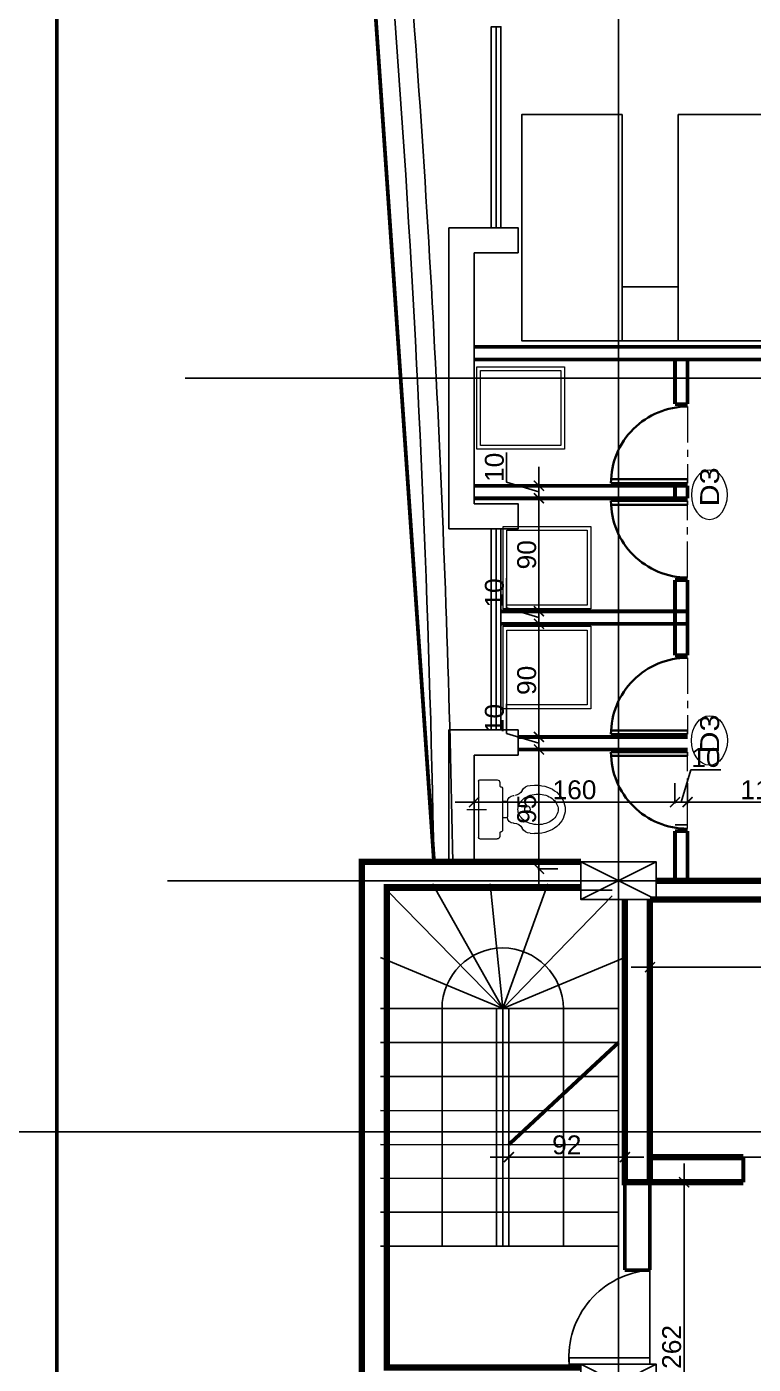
# Model space of a CAD drawing. Extents: x 250879 to 348495, y -51522 to -9360.
# Drawn here: x 298341 to 298919, y -42157 to -41092 of the extents above; entities that cross this region are included whole.
import ezdxf

# ---------------------------------------------------------------- set-up
doc = ezdxf.new("R2010")
doc.units = 0
doc.linetypes.add('CENTER', pattern=[50.8, 31.75, -6.35, 6.35, -6.35])
doc.layers.get('0').update_dxf_attribs({"linetype": 'CONTINUOUS'})
doc.layers.get('DEFPOINTS').update_dxf_attribs({"color": 9, "linetype": 'CONTINUOUS'})
for name, color, linetype, lineweight in [('A-Axis', 1, 'CENTER', 9), ('A-Door', 5, 'CONTINUOUS', 15), ('A-text finishing', 6, 'CONTINUOUS', 13), ('FURN', 126, 'CONTINUOUS', 9), ('SECTION-ar', 131, 'CONTINUOUS', 40), ('TEX', 213, 'CONTINUOUS', 20)]:
    doc.layers.add(name, color=color, linetype=linetype, lineweight=lineweight)
for name, color, linetype in [('AXIS', 1, 'CONTINUOUS'), ('COLUMN', 5, 'CONTINUOUS'), ('FURNITURE', 4, 'CONTINUOUS'), ('WALL', 7, 'CONTINUOUS'), ('WALL1', 2, 'CONTINUOUS')]:
    doc.layers.add(name, color=color, linetype=linetype)
doc.styles.add('ARIAL', font='BOD_CR.TTF', dxfattribs={"width": 1.2})
doc.styles.get("Standard").update_dxf_attribs({"font": 'sanss___.ttf', "height": 15})
doc.dimstyles.new('STANDARD$0', dxfattribs={"dimscale": 0, "dimtxt": 12, "dimasz": 8, "dimexe": 15, "dimexo": 0.0625, "dimgap": 2, "dimtad": 1, "dimdec": 0, "dimzin": 0, "dimdsep": 46, "dimtxsty": 'Standard', "dimblk1": 'ARCHTICK', "dimblk2": 'ARCHTICK', "dimsah": 1, "dimcen": 0.09, "dimdle": 15, "dimclrd": 3, "dimclre": 3, "dimclrt": 3, "dimazin": 0, "dimtfac": 1, "dimtdec": 0, "dimtofl": 0, "dimtmove": 1, "dimatfit": 3, "dimldrblk": 'ARCHTICK', "dimfxl": 1.0455, "dimfxlon": 1, "dimtolj": 1, "dimtzin": 0, "dimarcsym": 0})

# ---------------------------------------------------------------- blocks, each defined once
blk = doc.blocks.new('site77')
at = {"layer": 'WALL', "linetype": 'Continuous', "const_width": 3}
blk.add_lwpolyline([(159633.4, -32835.7), (157318.4, -32835.7), (157318.4, -36546.7), (159235.4, -36546.7)], dxfattribs=at)
blk = doc.blocks.new('COLUMN')
at = {"layer": 'AXIS'}
for p, q in [((236924.7, -9644.3), (236984.7, -9674.3)), ((236984.7, -9644.3), (236924.7, -9674.3))]:
    blk.add_line(p, q, dxfattribs=at)
at = {"layer": 'COLUMN'}
blk.add_lwpolyline([(236924.7, -9644.3), (236984.7, -9644.3), (236984.7, -9674.3), (236924.7, -9674.3)], close=True, dxfattribs=at)
blk = doc.blocks.new('_ARCHTICK')
at = {"color": 0, "linetype": 'ByBlock', "const_width": 0.15}
blk.add_lwpolyline([(-0.5, -0.5), (0.5, 0.5)], dxfattribs=at)
blk = doc.blocks.new('*D1676')
at = {"layer": 'DEFPOINTS', "color": 0, "linetype": 'Continuous', "transparency": 16777216}
for p in [(299086.6, -42012.1), (298864.2, -42274.3), (298864.2, -42274.3)]:
    blk.add_point(p, dxfattribs=at)
at = {"layer": 'WALL', "color": 3, "linetype": 'Continuous', "lineweight": -2, "transparency": 16777216}
for p, q in [((298864.2, -41997.1), (298864.2, -42289.3)), ((298865.2, -42012.1), (298849.2, -42012.1)), ((298864.2, -42274.3), (298849.2, -42274.3))]:
    blk.add_line(p, q, dxfattribs=at)
at = {"layer": 'WALL', "color": 3, "linetype": 'Continuous', "lineweight": -2, "transparency": 16777216, "xscale": 8, "yscale": 8, "zscale": 8}
for p, rotation in [((298864.2, -42012.1), 90), ((298864.2, -42274.3), 270)]:
    blk.add_blockref('_ARCHTICK', p, dxfattribs=dict(at, rotation=rotation))
at = {"layer": 'WALL', "color": 3, "linetype": 'Continuous', "transparency": 16777216, "insert": (298854.4, -42143.2), "char_height": 15, "attachment_point": 5, "rotation": 90}
blk.add_mtext('\\A1;262', dxfattribs=at)
blk = doc.blocks.new('*D1679')
at = {"layer": 'DEFPOINTS', "color": 0, "linetype": 'Continuous', "transparency": 16777216}
for p in [(298837.1, -41840.9), (298837.1, -41846.7), (299074.5, -41861.4)]:
    blk.add_point(p, dxfattribs=at)
at = {"layer": 'WALL', "color": 3, "linetype": 'Continuous', "lineweight": -2, "transparency": 16777216}
for p, q in [((298837.1, -41841.9), (298837.1, -41825.9)), ((299074.5, -41841.9), (299074.5, -41825.9)), ((299089.5, -41840.9), (298822.1, -41840.9))]:
    blk.add_line(p, q, dxfattribs=at)
at = {"layer": 'WALL', "color": 3, "linetype": 'Continuous', "lineweight": -2, "transparency": 16777216, "xscale": 8, "yscale": 8, "zscale": 8, "rotation": 180}
blk.add_blockref('_ARCHTICK', (298837.1, -41840.9), dxfattribs=at)
at = {"layer": 'WALL', "color": 3, "linetype": 'Continuous', "lineweight": -2, "transparency": 16777216, "xscale": 8, "yscale": 8, "zscale": 8}
blk.add_blockref('_ARCHTICK', (299074.5, -41840.9), dxfattribs=at)
at = {"layer": 'WALL', "color": 3, "linetype": 'Continuous', "transparency": 16777216, "insert": (298955.8, -41831.1), "char_height": 15, "attachment_point": 5}
blk.add_mtext('\\A1;237', dxfattribs=at)
blk = doc.blocks.new('*D1680')
at = {"layer": 'DEFPOINTS', "color": 0, "linetype": 'Continuous', "transparency": 16777216}
for p in [(298724.8, -41972.1), (298724.8, -41992.1), (298817.1, -41992.1)]:
    blk.add_point(p, dxfattribs=at)
at = {"layer": 'WALL', "color": 3, "linetype": 'Continuous', "lineweight": -2, "transparency": 16777216}
for p, q in [((298817.1, -41992.1), (298817.1, -41977.1)), ((298832.1, -41992.1), (298709.8, -41992.1)), ((298724.8, -41991), (298724.8, -42007.1))]:
    blk.add_line(p, q, dxfattribs=at)
at = {"layer": 'WALL', "color": 3, "linetype": 'Continuous', "lineweight": -2, "transparency": 16777216, "xscale": 8, "yscale": 8, "zscale": 8, "rotation": 180}
blk.add_blockref('_ARCHTICK', (298724.8, -41992.1), dxfattribs=at)
at = {"layer": 'WALL', "color": 3, "linetype": 'Continuous', "lineweight": -2, "transparency": 16777216, "xscale": 8, "yscale": 8, "zscale": 8}
blk.add_blockref('_ARCHTICK', (298817.1, -41992.1), dxfattribs=at)
at = {"layer": 'WALL', "color": 3, "linetype": 'Continuous', "transparency": 16777216, "insert": (298770.9, -41982.4), "char_height": 15, "attachment_point": 5}
blk.add_mtext('\\A1;92', dxfattribs=at)
blk = doc.blocks.new('*D1742')
at = {"layer": 'DEFPOINTS', "color": 0, "linetype": 'Continuous', "transparency": 16777216}
for p in [(298748.7, -41667.5), (298753.9, -41667.5), (298747, -41762.5)]:
    blk.add_point(p, dxfattribs=at)
at = {"layer": 'WALL', "color": 3, "linetype": 'Continuous', "lineweight": -2, "transparency": 16777216}
for p, q in [((298748.7, -41777.5), (298748.7, -41652.5)), ((298749.8, -41667.5), (298733.7, -41667.5)), ((298747.7, -41762.5), (298763.7, -41762.5))]:
    blk.add_line(p, q, dxfattribs=at)
at = {"layer": 'WALL', "color": 3, "linetype": 'Continuous', "lineweight": -2, "transparency": 16777216, "xscale": 8, "yscale": 8, "zscale": 8}
for p, rotation in [((298748.7, -41667.5), 90), ((298748.7, -41762.5), 270)]:
    blk.add_blockref('_ARCHTICK', p, dxfattribs=dict(at, rotation=rotation))
at = {"layer": 'WALL', "color": 3, "linetype": 'Continuous', "transparency": 16777216, "insert": (298739, -41715), "char_height": 15, "attachment_point": 5, "rotation": 90}
blk.add_mtext('\\A1;95', dxfattribs=at)
blk = doc.blocks.new('*D1743')
at = {"layer": 'DEFPOINTS', "color": 0, "linetype": 'Continuous', "transparency": 16777216}
for p in [(298748.7, -41657.5), (298785.8, -41657.5), (298753.9, -41667.5)]:
    blk.add_point(p, dxfattribs=at)
at = {"layer": 'WALL', "color": 3, "linetype": 'Continuous', "lineweight": -2, "transparency": 16777216}
for p, q in [((298723, -41654.8), (298723, -41631.1)), ((298748.7, -41682.5), (298748.7, -41642.5)), ((298748.7, -41662.5), (298723, -41654.8)), ((298749.8, -41657.5), (298733.7, -41657.5)), ((298749.8, -41667.5), (298733.7, -41667.5))]:
    blk.add_line(p, q, dxfattribs=at)
at = {"layer": 'WALL', "color": 3, "linetype": 'Continuous', "lineweight": -2, "transparency": 16777216, "xscale": 8, "yscale": 8, "zscale": 8}
for p, rotation in [((298748.7, -41657.5), 90), ((298748.7, -41667.5), 270)]:
    blk.add_blockref('_ARCHTICK', p, dxfattribs=dict(at, rotation=rotation))
at = {"layer": 'WALL', "color": 3, "linetype": 'Continuous', "transparency": 16777216, "insert": (298713.3, -41642.9), "char_height": 15, "attachment_point": 5, "rotation": 90}
blk.add_mtext('\\A1;10', dxfattribs=at)
blk = doc.blocks.new('*D1744')
at = {"layer": 'DEFPOINTS', "color": 0, "linetype": 'Continuous', "transparency": 16777216}
for p in [(298748.7, -41567.5), (298774.9, -41567.5), (298785.8, -41657.5)]:
    blk.add_point(p, dxfattribs=at)
at = {"layer": 'WALL', "color": 3, "linetype": 'Continuous', "lineweight": -2, "transparency": 16777216}
for p, q in [((298748.7, -41672.5), (298748.7, -41552.5)), ((298749.8, -41567.5), (298733.7, -41567.5)), ((298749.8, -41657.5), (298733.7, -41657.5))]:
    blk.add_line(p, q, dxfattribs=at)
at = {"layer": 'WALL', "color": 3, "linetype": 'Continuous', "lineweight": -2, "transparency": 16777216, "xscale": 8, "yscale": 8, "zscale": 8}
for p, rotation in [((298748.7, -41567.5), 90), ((298748.7, -41657.5), 270)]:
    blk.add_blockref('_ARCHTICK', p, dxfattribs=dict(at, rotation=rotation))
at = {"layer": 'WALL', "color": 3, "linetype": 'Continuous', "transparency": 16777216, "insert": (298739, -41612.5), "char_height": 15, "attachment_point": 5, "rotation": 90}
blk.add_mtext('\\A1;90', dxfattribs=at)
blk = doc.blocks.new('*D1745')
at = {"layer": 'DEFPOINTS', "color": 0, "linetype": 'Continuous', "transparency": 16777216}
for p in [(298748.7, -41557.5), (298779.2, -41557.5), (298774.9, -41567.5)]:
    blk.add_point(p, dxfattribs=at)
at = {"layer": 'WALL', "color": 3, "linetype": 'Continuous', "lineweight": -2, "transparency": 16777216}
for p, q in [((298723, -41554.8), (298723, -41531.1)), ((298748.7, -41582.5), (298748.7, -41542.5)), ((298748.7, -41562.5), (298723, -41554.8)), ((298749.8, -41557.5), (298733.7, -41557.5)), ((298749.8, -41567.5), (298733.7, -41567.5))]:
    blk.add_line(p, q, dxfattribs=at)
at = {"layer": 'WALL', "color": 3, "linetype": 'Continuous', "lineweight": -2, "transparency": 16777216, "xscale": 8, "yscale": 8, "zscale": 8}
for p, rotation in [((298748.7, -41557.5), 90), ((298748.7, -41567.5), 270)]:
    blk.add_blockref('_ARCHTICK', p, dxfattribs=dict(at, rotation=rotation))
at = {"layer": 'WALL', "color": 3, "linetype": 'Continuous', "transparency": 16777216, "insert": (298713.3, -41542.9), "char_height": 15, "attachment_point": 5, "rotation": 90}
blk.add_mtext('\\A1;10', dxfattribs=at)
blk = doc.blocks.new('*D1746')
at = {"layer": 'DEFPOINTS', "color": 0, "linetype": 'Continuous', "transparency": 16777216}
for p in [(298748.7, -41467.5), (298758.2, -41467.5), (298779.2, -41557.5)]:
    blk.add_point(p, dxfattribs=at)
at = {"layer": 'WALL', "color": 3, "linetype": 'Continuous', "lineweight": -2, "transparency": 16777216}
for p, q in [((298748.7, -41572.5), (298748.7, -41452.5)), ((298749.8, -41467.5), (298733.7, -41467.5)), ((298749.8, -41557.5), (298733.7, -41557.5))]:
    blk.add_line(p, q, dxfattribs=at)
at = {"layer": 'WALL', "color": 3, "linetype": 'Continuous', "lineweight": -2, "transparency": 16777216, "xscale": 8, "yscale": 8, "zscale": 8}
for p, rotation in [((298748.7, -41467.5), 90), ((298748.7, -41557.5), 270)]:
    blk.add_blockref('_ARCHTICK', p, dxfattribs=dict(at, rotation=rotation))
at = {"layer": 'WALL', "color": 3, "linetype": 'Continuous', "transparency": 16777216, "insert": (298739, -41512.5), "char_height": 15, "attachment_point": 5, "rotation": 90}
blk.add_mtext('\\A1;90', dxfattribs=at)
blk = doc.blocks.new('*D1747')
at = {"layer": 'DEFPOINTS', "color": 0, "linetype": 'Continuous', "transparency": 16777216}
for p in [(298748.7, -41457.5), (298758.2, -41457.5), (298758.2, -41467.5)]:
    blk.add_point(p, dxfattribs=at)
at = {"layer": 'WALL', "color": 3, "linetype": 'Continuous', "lineweight": -2, "transparency": 16777216}
for p, q in [((298723, -41454.8), (298723, -41431.1)), ((298748.7, -41482.5), (298748.7, -41442.5)), ((298748.7, -41462.5), (298723, -41454.8)), ((298749.8, -41457.5), (298733.7, -41457.5)), ((298749.8, -41467.5), (298733.7, -41467.5))]:
    blk.add_line(p, q, dxfattribs=at)
at = {"layer": 'WALL', "color": 3, "linetype": 'Continuous', "lineweight": -2, "transparency": 16777216, "xscale": 8, "yscale": 8, "zscale": 8}
for p, rotation in [((298748.7, -41457.5), 90), ((298748.7, -41467.5), 270)]:
    blk.add_blockref('_ARCHTICK', p, dxfattribs=dict(at, rotation=rotation))
at = {"layer": 'WALL', "color": 3, "linetype": 'Continuous', "transparency": 16777216, "insert": (298713.3, -41442.9), "char_height": 15, "attachment_point": 5, "rotation": 90}
blk.add_mtext('\\A1;10', dxfattribs=at)
blk = doc.blocks.new('D70')
at = {"layer": 'A-Axis'}
blk.add_line((307725.1, -30884.8), (307725.1, -30817.1), dxfattribs=at)
at = {"layer": 'A-Door'}
for p, q in [((307725.1, -30817.1), (307725.1, -30820.5)), ((307792.7, -30817.1), (307792.7, -30820.5))]:
    blk.add_line(p, q, dxfattribs=at)
at = {"layer": 'SECTION-ar', "ltscale": 20}
for p, q in [((307725.1, -30817.1), (307792.7, -30817.1)), ((307792.7, -30820.5), (307725.1, -30820.5))]:
    blk.add_line(p, q, dxfattribs=at)
at = {"layer": 'SECTION-ar', "ltscale": 20, "extrusion": (0, 0, -1)}
blk.add_ellipse((307725.1, -30817.1), major_axis=(-47.9, 47.9), ratio=1, start_param=2.356194, end_param=3.926991, dxfattribs=at)
blk = doc.blocks.new('TOILET')
for p, q in [((-0.225, 0), (0.225, 0)), ((0, 0.092), (0, -0.063)), ((-0.235, -0.01), (-0.235, -0.15)), ((0.235, -0.01), (0.235, -0.15)), ((-0.215, -0.17), (-0.185, -0.17)), ((-0.18, -0.175), (-0.18, -0.18)), ((-0.17, -0.19), (0.17, -0.19)), ((-0.065, -0.19), (-0.065, -0.23)), ((0.065, -0.19), (0.065, -0.23)), ((0.18, -0.175), (0.18, -0.18)), ((0.185, -0.17), (0.215, -0.17)), ((-0.11, -0.28), (-0.11, -0.284)), ((-0.06, -0.23), (0.06, -0.23)), ((0.11, -0.28), (0.11, -0.284)), ((-0.19, -0.411), (-0.192, -0.446)), ((0.19, -0.411), (0.192, -0.446))]:
    blk.add_line(p, q)
blk.add_lwpolyline([(0, -0.314, 0.12494), (-0.045, -0.326, 0.105803), (-0.086, -0.361, 0.08665), (-0.112, -0.411, 0.076707), (-0.122, -0.474, 0.076707), (-0.112, -0.537, 0.08665), (-0.086, -0.587, 0.105803), (-0.045, -0.622, 0.12494), (0, -0.634, 0.12494), (0.045, -0.622, 0.105803), (0.086, -0.587, 0.08665), (0.112, -0.537, 0.076707), (0.122, -0.474, 0.076707), (0.112, -0.411, 0.08665), (0.086, -0.361, 0.105803), (0.045, -0.326, 0.12494)], format="xyb", close=True)
for points in [[(-0.192, -0.446, 0.013212), (-0.193, -0.46, 0.083653), (-0.177, -0.55, 0.091059), (-0.136, -0.623, 0.103953), (-0.072, -0.673, 0.115359), (0, -0.69, 0.115359)], [(0, -0.69, 0.115359), (0.072, -0.673, 0.103953), (0.136, -0.623, 0.091059), (0.177, -0.55, 0.083653), (0.193, -0.46, 0.013212), (0.192, -0.446, 0.091059)]]:
    blk.add_lwpolyline(points, format="xyb")
blk.add_circle((0, -0.39), 0.0246)
for centre, radius, start, end in [((-0.225, -0.01), 0.01, 90, 180), ((0.225, -0.01), 0.01, 0, 90), ((-0.215, -0.15), 0.02, 180, 270), ((-0.185, -0.175), 0.005, 0, 90), ((-0.17, -0.18), 0.01, 180, 270), ((0.17, -0.18), 0.01, 270, 0), ((0.185, -0.175), 0.005, 90, 180), ((0.215, -0.15), 0.02, 270, 0), ((-0.18, -0.284), 0.07, 295.3769, 353.5888), ((-0.06, -0.28), 0.05, 90, 180), ((0.06, -0.28), 0.05, 0, 90), ((0.18, -0.284), 0.07, 180, 244.6231), ((-0.12, -0.411), 0.07, 115.3769, 180), ((0.12, -0.411), 0.07, 0, 64.6231)]:
    blk.add_arc(centre, radius, start, end)
blk = doc.blocks.new('*D1867')
at = {"layer": 'DEFPOINTS', "color": 0, "linetype": 'Continuous', "transparency": 16777216}
for p in [(298697.1, -41686.3), (298857, -41709.4), (298857, -41744)]:
    blk.add_point(p, dxfattribs=at)
at = {"layer": 'WALL', "color": 3, "linetype": 'Continuous', "lineweight": -2, "transparency": 16777216}
for p, q in [((298857, -41710.5), (298857, -41694.4)), ((298682.1, -41709.4), (298872, -41709.4)), ((298697.1, -41708.4), (298697.1, -41724.4))]:
    blk.add_line(p, q, dxfattribs=at)
at = {"layer": 'WALL', "color": 3, "linetype": 'Continuous', "lineweight": -2, "transparency": 16777216, "xscale": 8, "yscale": 8, "zscale": 8, "rotation": 180}
blk.add_blockref('_ARCHTICK', (298697.1, -41709.4), dxfattribs=at)
at = {"layer": 'WALL', "color": 3, "linetype": 'Continuous', "lineweight": -2, "transparency": 16777216, "xscale": 8, "yscale": 8, "zscale": 8}
blk.add_blockref('_ARCHTICK', (298857, -41709.4), dxfattribs=at)
at = {"layer": 'WALL', "color": 3, "linetype": 'Continuous', "transparency": 16777216, "insert": (298777, -41699.7), "char_height": 15, "attachment_point": 5}
blk.add_mtext('\\A1;160', dxfattribs=at)
blk = doc.blocks.new('*D1868')
at = {"layer": 'DEFPOINTS', "color": 0, "linetype": 'Continuous', "transparency": 16777216}
for p in [(298867, -41709.4), (298857, -41744), (298867, -41740.1)]:
    blk.add_point(p, dxfattribs=at)
at = {"layer": 'WALL', "color": 3, "linetype": 'Continuous', "lineweight": -2, "transparency": 16777216}
for p, q in [((298862, -41709.4), (298869.7, -41683.7)), ((298869.7, -41683.7), (298893.5, -41683.7)), ((298857, -41710.5), (298857, -41694.4)), ((298867, -41710.5), (298867, -41694.4)), ((298842, -41709.4), (298882, -41709.4))]:
    blk.add_line(p, q, dxfattribs=at)
at = {"layer": 'WALL', "color": 3, "linetype": 'Continuous', "lineweight": -2, "transparency": 16777216, "xscale": 8, "yscale": 8, "zscale": 8, "rotation": 180}
blk.add_blockref('_ARCHTICK', (298857, -41709.4), dxfattribs=at)
at = {"layer": 'WALL', "color": 3, "linetype": 'Continuous', "lineweight": -2, "transparency": 16777216, "xscale": 8, "yscale": 8, "zscale": 8}
blk.add_blockref('_ARCHTICK', (298867, -41709.4), dxfattribs=at)
at = {"layer": 'WALL', "color": 3, "linetype": 'Continuous', "transparency": 16777216, "insert": (298881.6, -41674), "char_height": 15, "attachment_point": 5}
blk.add_mtext('\\A1;10', dxfattribs=at)
blk = doc.blocks.new('*D1869')
at = {"layer": 'DEFPOINTS', "color": 0, "linetype": 'Continuous', "transparency": 16777216}
for p in [(298985.9, -41693.1), (298985.9, -41709.4), (298867, -41740.1)]:
    blk.add_point(p, dxfattribs=at)
at = {"layer": 'WALL', "color": 3, "linetype": 'Continuous', "lineweight": -2, "transparency": 16777216}
for p, q in [((298867, -41710.5), (298867, -41694.4)), ((298852, -41709.4), (299000.9, -41709.4)), ((298985.9, -41708.4), (298985.9, -41724.4))]:
    blk.add_line(p, q, dxfattribs=at)
at = {"layer": 'WALL', "color": 3, "linetype": 'Continuous', "lineweight": -2, "transparency": 16777216, "xscale": 8, "yscale": 8, "zscale": 8, "rotation": 180}
blk.add_blockref('_ARCHTICK', (298867, -41709.4), dxfattribs=at)
at = {"layer": 'WALL', "color": 3, "linetype": 'Continuous', "lineweight": -2, "transparency": 16777216, "xscale": 8, "yscale": 8, "zscale": 8}
blk.add_blockref('_ARCHTICK', (298985.9, -41709.4), dxfattribs=at)
at = {"layer": 'WALL', "color": 3, "linetype": 'Continuous', "transparency": 16777216, "insert": (298926.5, -41699.7), "char_height": 15, "attachment_point": 5}
blk.add_mtext('\\A1;119', dxfattribs=at)

msp = doc.modelspace()

# ---------------------------------------------------------------- linework, layer by layer
at = {"layer": 'AXIS'}
for p, q in [((298812.05394, -39780.65994), (298812.05394, -43803.29107)), ((298467.21427, -41371.99817), (300794.07145, -41371.99817)), ((298452.98226, -41771.99817), (300794.07145, -41771.99817)), ((285747.17429, -41972.08046), (334477.223, -41972.08046))]:
    msp.add_line(p, q, dxfattribs=at)
at = {"layer": 'FURN', "extrusion": (0, 0, -1)}
msp.add_ellipse((298884.44688, -41464.72095), major_axis=(0, -19.68597), ratio=0.7243809066, dxfattribs=at)
at = {"layer": 'FURN'}
msp.add_ellipse((298884.44688, -41660.3692), major_axis=(0, 19.68597), ratio=0.7243809066, dxfattribs=at)
at = {"layer": 'FURNITURE', "ltscale": 3}
for p, q in [((298719.83838, -41873.85807), (298663.91363, -41774.49817)), ((298719.83838, -41873.85807), (298709.83838, -41774.49817)), ((298719.83838, -41873.85807), (298755.76313, -41774.49817)), ((298627.62282, -41779.49817), (298719.83838, -41873.85807)), ((298807.05394, -41784.1139), (298719.83838, -41873.85807)), ((298719.83838, -41873.85807), (298622.62282, -41833.02764)), ((298719.83838, -41873.85807), (298817.05394, -41833.02764)), ((298812.05394, -41873.85807), (298622.62282, -41873.85807)), ((298714.83838, -41873.85807), (298714.83838, -42062.85807)), ((298719.83838, -41873.85807), (298719.83838, -42062.85807)), ((298724.83838, -41873.85807), (298724.83838, -42062.85807)), ((298812.05394, -41900.85807), (298622.62282, -41900.85807)), ((298812.05394, -41927.85807), (298622.62282, -41927.85807)), ((298812.05394, -41955.09556), (298622.62282, -41954.85807)), ((298812.01981, -41982.31702), (298622.58869, -41982.07952)), ((298812.05394, -42009.09556), (298622.62282, -42008.85807)), ((298812.05394, -42035.85807), (298622.62282, -42035.85807)), ((298812.05394, -42062.85807), (298622.62282, -42062.85807)), ((298837.05394, -42082.08046), (298837.05394, -42156.99817))]:
    msp.add_line(p, q, dxfattribs=at)
at = {"layer": 'FURNITURE'}
msp.add_line((299001.38915, -41992.08046), (298911.38915, -41992.08046), dxfattribs=at)
at = {"layer": 'FURNITURE', "ltscale": 3}
for points in [[(298710.725, -41252.08046), (298718.38288, -41252.08046), (298718.38288, -41092.08046), (298710.725, -41092.08046)], [(298710.725, -41491.91587), (298718.38288, -41491.91587), (298718.38288, -41651.91587), (298710.725, -41651.91587)]]:
    msp.add_lwpolyline(points, close=True, dxfattribs=at)
at = {"layer": 'FURNITURE', "linetype": 'Continuous'}
for points in [[(298815.01463, -41162.05281), (298815.01463, -41342.05281), (298735.01463, -41342.05281), (298735.01463, -41162.05281), (298815.01463, -41162.05281)], [(298939.58816, -41162.05281), (298939.58816, -41342.05281), (298859.58816, -41342.05281), (298859.58816, -41162.05281), (298939.58816, -41162.05281)]]:
    msp.add_lwpolyline(points, dxfattribs=at)
msp.add_lwpolyline([(298815.01463, -41342.05281), (298859.58816, -41342.05281), (298859.58816, -41299.07473), (298815.01463, -41299.07473)], close=True, dxfattribs=at)
at = {"layer": 'FURNITURE', "linetype": 'Continuous', "flags": 128}
msp.add_lwpolyline([(298837.05394, -42156.99817), (298772.74862, -42156.99817), (298772.74862, -42151.99817), (298837.05394, -42151.99817), (298837.05394, -42156.99817)], dxfattribs=at)
at = {"layer": 'FURNITURE', "linetype": 'Continuous'}
msp.add_arc((298842.2189, -42151.57075), 69.68197, 94.25077415, 184.4672031, dxfattribs=at)
at = {"layer": 'TEX'}
for points in [[(298769.10317, -41362.78315), (298769.10317, -41428.36288), (298699.30076, -41428.36288), (298699.30076, -41362.78315)], [(298766.10317, -41365.78315), (298766.10317, -41425.36288), (298702.30076, -41425.36288), (298702.30076, -41365.78315)], [(298790.05937, -41489.92835), (298790.05937, -41555.50809), (298720.25696, -41555.50809), (298720.25696, -41489.92835)], [(298787.05937, -41492.92835), (298787.05937, -41552.50809), (298723.25696, -41552.50809), (298723.25696, -41492.92835)], [(298790.06932, -41569.44635), (298790.06932, -41635.02609), (298720.26691, -41635.02609), (298720.26691, -41569.44635)], [(298787.06932, -41572.44635), (298787.06932, -41632.02609), (298723.26691, -41632.02609), (298723.26691, -41572.44635)]]:
    msp.add_lwpolyline(points, close=True, dxfattribs=at)
at = {"layer": 'WALL', "linetype": 'Continuous'}
for p, q in [((298857.02714, -41467.54508), (298867.02714, -41467.54508)), ((298857.02714, -41727.54508), (298867.02714, -41727.54508)), ((298671.54832, -41873.85807), (298671.54832, -42062.85807)), ((298768.12844, -41873.85807), (298768.12844, -42062.85807))]:
    msp.add_line(p, q, dxfattribs=at)
at = {"layer": 'WALL', "ltscale": 3}
for p, q in [((298722.05394, -41756.99817), (298812.05394, -41756.99817)), ((298722.05394, -41756.99817), (298812.05394, -41756.99817)), ((298842.05394, -41771.99817), (299222.53082, -41771.99817)), ((298842.05394, -41771.99817), (299222.53082, -41771.99817))]:
    msp.add_line(p, q, dxfattribs=at)
at = {"layer": 'WALL', "color": 4, "linetype": 'Continuous', "const_width": 3}
msp.add_lwpolyline([(300353.82782, -43642.32734), (299572.69028, -43575.47948), (298791.55274, -43642.32734), (298791.55274, -43513.39069), (298670.99058, -43513.39069), (298670.99058, -43392.32734), (298582.05394, -43392.32734), (298665.23697, -42179.49817), (298607.62282, -42179.49817), (298607.62282, -41756.99817), (298665.08211, -41755.95524), (298582.05394, -40551.83358), (298670.99058, -40551.83358), (298670.99058, -40438.53422), (300474.38997, -40435.93481), (300474.38997, -40551.83358), (300563.32662, -40551.83358), (300478.33721, -41972.08046), (300563.32662, -43392.32734), (300474.38997, -43392.32734), (300474.38997, -43513.39069), (300353.32662, -43513.39069), (300353.32662, -43642.28445)], dxfattribs=at)
at = {"layer": 'WALL', "linetype": 'Continuous', "ltscale": 3}
for points in [[(298677.05394, -41252.08046), (298697.05394, -41252.08046), (298732.05394, -41252.08046), (298732.05394, -41272.08046), (298697.05394, -41272.08046)], [(298677.05394, -41252.08046), (298677.05394, -41372.16275)], [(298677.05394, -41252.08046), (298697.05394, -41252.08046), (298732.05394, -41252.08046), (298732.05394, -41272.08046), (298697.05394, -41272.08046)], [(298697.05394, -41272.08046), (298697.05394, -41372.16275)], [(298677.05394, -41491.91587), (298677.05394, -41371.83358)], [(298697.05394, -41471.91587), (298697.05394, -41371.83358)], [(298677.05394, -41491.91587), (298697.05394, -41491.91587), (298732.05394, -41491.91587), (298732.05394, -41471.91587), (298697.05394, -41471.91587)], [(298677.05394, -41491.91587), (298697.05394, -41491.91587), (298732.05394, -41491.91587), (298732.05394, -41471.91587), (298697.05394, -41471.91587)], [(298677.05394, -41651.91587), (298677.05394, -41756.99817)], [(298677.05394, -41651.91587), (298697.05394, -41651.91587), (298732.05394, -41651.91587), (298732.05394, -41671.91587), (298697.05394, -41671.91587)], [(298697.05394, -41671.91587), (298697.05394, -41756.99817)], [(298807.05394, -41779.49817), (298627.62282, -41779.49817), (298627.62282, -42159.49817), (298782.05394, -42159.49817)], [(298812.05394, -42065.87898), (298812.05394, -41786.99817)], [(298817.05394, -42065.87898), (298817.05394, -41786.99817)]]:
    msp.add_lwpolyline(points, dxfattribs=at)
at = {"layer": 'WALL', "linetype": 'Continuous', "const_width": 3}
for points in [[(298697.05394, -41346.99817), (299294.40599, -41346.99817)], [(298697.05394, -41356.99817), (299294.40599, -41356.99817)], [(298857.02714, -41356.99817), (298857.02714, -41392.54508)], [(298867.02714, -41356.99817), (298867.02714, -41392.54508)], [(298857.02714, -41392.54508), (298867.02714, -41392.54508)], [(298697.05394, -41457.54508), (298867.02714, -41457.54508)], [(298857.02714, -41457.54508), (298857.02714, -41467.54508)], [(298857.02714, -41457.54508), (298867.02714, -41457.54508)], [(298867.02714, -41457.54508), (298867.02714, -41467.54508)], [(298697.05394, -41467.54508), (298867.02714, -41467.54508)], [(298857.02714, -41467.54508), (298867.02714, -41467.54508)], [(298857.02714, -41532.54508), (298857.02714, -41567.54508)], [(298857.02714, -41532.54508), (298867.02714, -41532.54508)], [(298867.02714, -41532.54508), (298867.02714, -41567.54508)], [(298718.38288, -41557.54508), (298867.02714, -41557.54508)], [(298718.38288, -41557.54508), (298867.02714, -41557.54508)], [(298857.02714, -41592.54508), (298857.02714, -41557.54508)], [(298867.02714, -41592.54508), (298867.02714, -41557.54508)], [(298718.38288, -41567.54508), (298867.02714, -41567.54508)], [(298718.38288, -41567.54508), (298867.02714, -41567.54508)], [(298857.02714, -41592.54508), (298867.02714, -41592.54508)], [(298732.05394, -41657.54508), (298867.02714, -41657.54508)], [(298857.02714, -41657.54508), (298867.02714, -41657.54508)], [(298732.05394, -41667.54508), (298867.02714, -41667.54508)], [(298857.02714, -41667.54508), (298867.02714, -41667.54508)], [(298857.02714, -41667.54508), (298867.02714, -41667.54508)], [(298857.02714, -41771.99817), (298857.02714, -41732.54508)], [(298857.02714, -41732.54508), (298867.02714, -41732.54508)], [(298857.02714, -41732.54508), (298867.02714, -41732.54508)], [(298867.02714, -41771.99817), (298867.02714, -41732.54508)], [(298812.05394, -41900.85807), (298724.83838, -41981.98532)], [(298911.38915, -41992.08046), (298911.38915, -42012.08046)], [(298817.05394, -42012.08046), (298817.05394, -42082.08046)], [(298837.05394, -42012.08046), (298837.05394, -42082.08046)], [(298837.05394, -42082.08046), (298817.05394, -42082.08046)]]:
    msp.add_lwpolyline(points, dxfattribs=at)
at = {"layer": 'WALL', "linetype": 'Continuous', "ltscale": 3, "const_width": 5}
for points in [[(298782.05394, -41756.99817), (298607.62282, -41756.99817), (298607.62282, -42179.49817), (298782.05394, -42179.49817)], [(298782.05394, -41776.99817), (298627.62282, -41776.99817), (298627.62282, -42159.49817), (298782.05394, -42159.49817)], [(298842.05394, -41771.99817), (299222.53082, -41771.99817)], [(298842.05394, -41771.99817), (299222.53082, -41771.99817)], [(298842.05394, -41771.99817), (299222.53082, -41771.99817)], [(298842.05394, -41771.99817), (299222.53082, -41771.99817)], [(298911.38915, -42012.08046), (298817.05394, -42012.08046), (298817.05394, -41786.99817)], [(298837.05394, -41786.99817), (298837.05394, -42012.08046)], [(298837.05394, -41786.99817), (299333.11663, -41786.99817), (299333.11663, -41992.08046), (299252.53082, -41992.08046)], [(298911.38915, -41992.08046), (298837.05394, -41992.08046), (298837.05394, -41786.99817)]]:
    msp.add_lwpolyline(points, dxfattribs=at)
at = {"layer": 'WALL', "linetype": 'Continuous'}
msp.add_arc((298719.83838, -41873.85807), 48.29006, 0, 180, dxfattribs=at)
at = {"layer": 'WALL1'}
for p, q in [((298714.55394, -41092.08046), (298714.55394, -41252.08046)), ((298714.55394, -41651.91587), (298714.55394, -41491.91587))]:
    msp.add_line(p, q, dxfattribs=at)
for radius, start, end in [(11909.27437, 1.034821877, 6.849139317), (11924.27437, 1.033519993, 4.738691229)]:
    msp.add_arc((286757.76898, -41972.08046), radius, start, end, dxfattribs=at)

# ---------------------------------------------------------------- block references
at = {"layer": 'FURN', "xscale": -100, "yscale": 100, "zscale": 100, "rotation": 90}
msp.add_blockref('TOILET', (298700.56695, -41715.20869), dxfattribs=at)
at = {"layer": 'WALL', "linetype": 'Continuous'}
for name, p in [('site77', (141046.53171, -7501.14005)), ('COLUMN', (61857.35446, -32112.74165)), ('COLUMN', (61857.35446, -32112.74165)), ('COLUMN', (61857.35446, -32512.74165))]:
    msp.add_blockref(name, p, dxfattribs=at)
at = {"layer": 'WALL', "linetype": 'Continuous', "xscale": 0.9000000000014552, "yscale": 0.9000000000014552, "zscale": 0.9000000000014552, "rotation": 180}
for p in [(575819.58499, -69190.84582), (575819.58499, -69390.84582)]:
    msp.add_blockref('D70', p, dxfattribs=at)
at = {"layer": 'WALL', "linetype": 'Continuous', "xscale": -0.9000000000014552, "yscale": 0.9000000000014552, "zscale": 0.9}
for p in [(575819.58499, -13734.24433), (575819.58499, -13934.24433)]:
    msp.add_blockref('D70', p, dxfattribs=at)

# ---------------------------------------------------------------- texts
at = {"layer": 'A-text finishing', "style": 'ARIAL', "width": 1.2}
for p in [(298892.12516, -41473.95187), (298892.12516, -41670.72446)]:
    msp.add_text('D3', height=15.12, rotation=90, dxfattribs=at).set_placement(p)

# ---------------------------------------------------------------- dimensions: what is measured, and where the dimension line sits
at = {"layer": 'WALL', "linetype": 'Continuous'}
for base, p1, p2, picture, middle in [((298748.74573, -41457.54508), (298758.15226, -41467.54508), (298758.15226, -41457.54508), '*D1747', (298713.29306, -41452.82717)), ((298748.74573, -41467.54508), (298779.18495, -41557.54508), (298758.15226, -41467.54508), '*D1746', (298739.01939, -41512.54508)), ((298748.74573, -41557.54508), (298774.90653, -41567.54508), (298779.18495, -41557.54508), '*D1745', (298713.29306, -41552.82717)), ((298748.74573, -41567.54508), (298785.82246, -41657.54508), (298774.90653, -41567.54508), '*D1744', (298739.01939, -41612.54508)), ((298748.74573, -41657.54508), (298753.85552, -41667.54508), (298785.82246, -41657.54508), '*D1743', (298713.29306, -41652.82717)), ((298748.74573, -41667.54508), (298747.02714, -41762.54508), (298753.85552, -41667.54508), '*D1742', (298739.01939, -41715.04508)), ((298864.17374, -42274.32147), (299086.58067, -42012.08046), (298864.17374, -42274.32147), '*D1676', (298854.43712, -42143.20097))]:
    dim = msp.add_linear_dim(base=base, p1=p1, p2=p2, angle=90, dimstyle='STANDARD$0', override={"dimscale": 1}, dxfattribs=at)
    dim.commit()
    dim.dimension.update_dxf_attribs({"geometry": picture, "text_midpoint": middle})
for base, p1, p2, picture, middle in [((298867.02714, -41709.43797), (298857.02714, -41743.99608), (298867.02714, -41740.0775), '*D1868', (298871.74504, -41673.9853)), ((298857.02714, -41709.43797), (298697.05394, -41686.28077), (298857.02714, -41743.99608), '*D1867', (298777.04054, -41699.70135)), ((298985.88553, -41709.43797), (298867.02714, -41740.0775), (298985.88553, -41693.05), '*D1869', (298926.45633, -41699.71164)), ((298837.05394, -41840.87751), (299074.48935, -41861.3627), (298837.05394, -41846.65548), '*D1679', (298955.77164, -41831.14088)), ((298724.83838, -41992.08046), (298817.05394, -41992.08046), (298724.83838, -41972.08046), '*D1680', (298770.94616, -41982.35412))]:
    dim = msp.add_linear_dim(base=base, p1=p1, p2=p2, dimstyle='STANDARD$0', override={"dimscale": 1}, dxfattribs=at)
    dim.commit()
    dim.dimension.update_dxf_attribs({"geometry": picture, "text_midpoint": middle})

doc.saveas('drawing.dxf')
